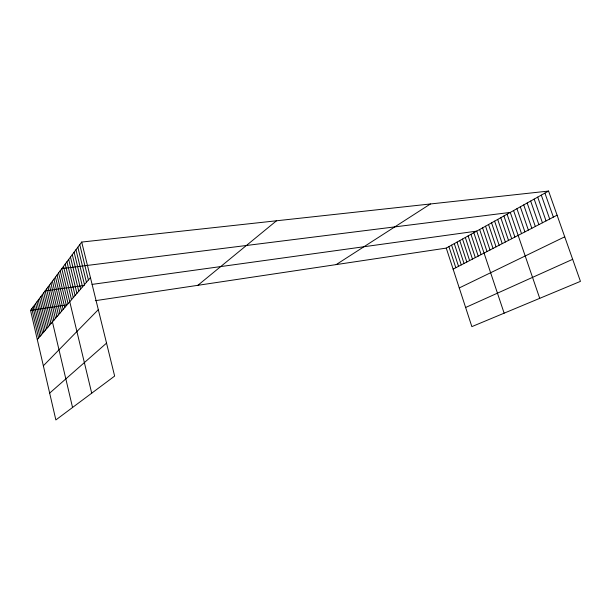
<?xml version="1.0" encoding="UTF-8"?>
<svg xmlns="http://www.w3.org/2000/svg" width="611" height="611" viewBox="0 0 611 611"><rect width="100%" height="100%" fill="white"/><g stroke="black" fill="none" stroke-linecap="round" stroke-linejoin="round"><path stroke-width="0.92" d="M81.698 242.063L114.639 376.078L55.861 419.94L30.55 310.38L81.698 242.063L548.571 191.06L580.45 281.365L471.86 326.625L446.267 248.104L548.571 191.06M37.294 339.571L90.436 277.631M43.35 365.79L98.31 309.655M49.667 393.11L106.543 343.122M197.865 285.314L276.508 220.785M336.187 264.594L430.427 203.967M453.118 269.13L557.087 215.187M459.251 287.941L564.724 236.816M465.62 307.493L572.667 259.316M30.55 310.38L66.026 305.065M95.301 300.681L446.267 248.104M84.303 285.474L45.138 290.897L72.556 407.484M92.07 284.398L476.725 231.118L504.136 313.176M544.913 193.099L553.367 217.119M541.293 195.115L549.686 219.028M537.711 197.116L546.043 220.915M534.167 199.094L542.438 222.786M530.654 201.05L538.864 224.642M527.171 202.989L535.328 226.475M523.726 204.914L531.83 228.293M520.312 206.816L528.355 230.095M516.937 208.702L524.918 231.875M513.584 210.566L521.519 233.639M539.727 298.344L510.269 212.414L61.81 268.626L91.711 393.194M507.084 214.194L514.905 237.076M503.922 215.958L511.697 238.741M500.791 217.699L508.512 240.39M497.69 219.433L505.358 242.025M494.612 221.144L502.234 243.644M491.565 222.847L499.134 245.255M488.548 224.527L496.071 246.844M485.554 226.2L493.024 248.425M482.583 227.857L490.014 249.991M479.643 229.492L487.02 251.541M473.838 232.73L481.124 254.596M470.974 234.326L478.214 256.108M468.133 235.915L475.327 257.605M465.315 237.48L472.471 259.087M462.527 239.038L469.63 260.561M459.755 240.581L466.819 262.02M457.013 242.109L464.032 263.463M454.294 243.629L461.267 264.899M451.59 245.133L458.533 266.32M448.917 246.623L455.814 267.733M79.758 244.652L88.419 279.983M77.849 247.203L86.434 282.297M75.963 249.723L84.478 284.581M74.107 252.198L82.546 286.834M72.274 254.642L80.644 289.049M70.471 257.055L78.766 291.241M68.692 259.431L76.91 293.395M66.935 261.775L75.084 295.525M65.201 264.089L73.289 297.626M63.498 266.373L71.51 299.695M60.199 270.78L68.081 303.69M58.603 272.911L66.423 305.622M57.029 275.011L64.789 307.524M55.479 277.081L63.177 309.41M53.944 279.135L61.581 311.266M52.431 281.152L60.008 313.099M50.934 283.153L58.457 314.909M49.46 285.123L56.922 316.697M48.002 287.071L55.41 318.461M46.558 288.995L53.913 320.21M43.725 292.776L50.973 323.631M42.342 294.632L49.529 325.312M40.968 296.465L48.109 326.969M39.608 298.275L46.696 328.611M38.272 300.07L45.306 330.238M36.943 301.834L43.931 331.834M35.637 303.583L42.571 333.423M34.346 305.309L41.227 334.988M33.063 307.02L39.906 336.531M31.803 308.708L38.592 338.059"/></g></svg>
